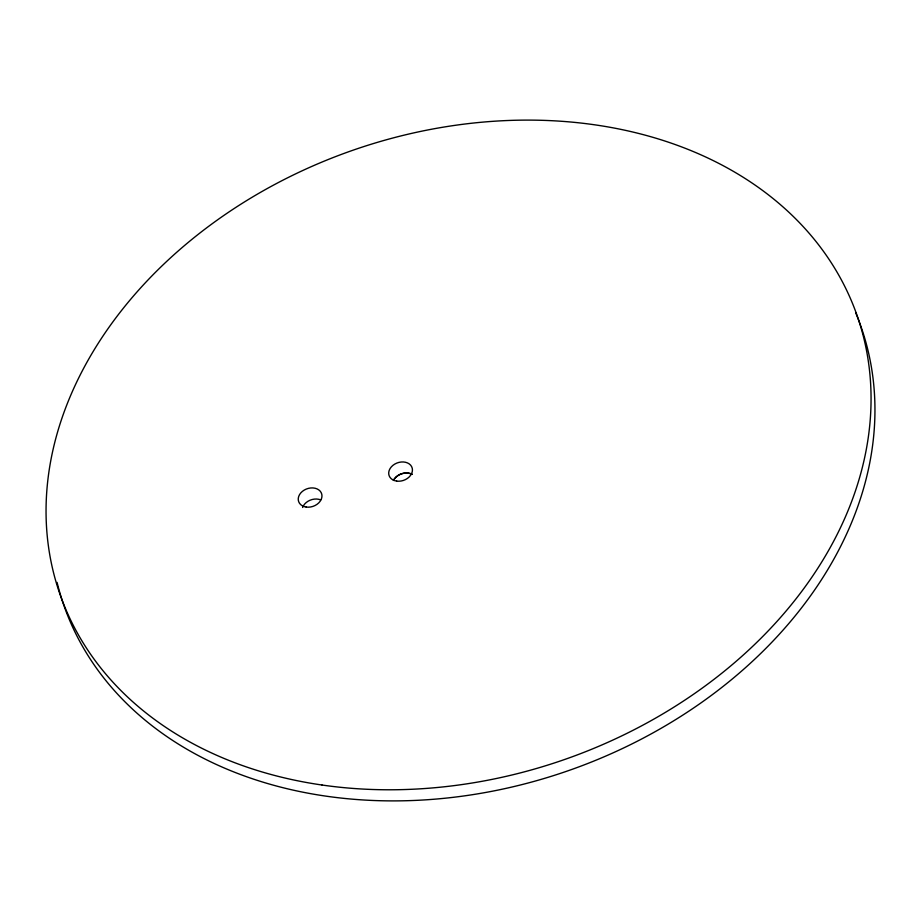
<?xml version="1.0" encoding="UTF-8"?>
<svg xmlns="http://www.w3.org/2000/svg" width="921" height="921" viewBox="0 0 921 921"><rect width="100%" height="100%" fill="white"/><g stroke="black" fill="none" stroke-linecap="round" stroke-linejoin="round"><path stroke-width="1.38" d="M302.606 507.483A12.157 9.291 -19.3 0 1 320.692 499.896M855.632 312.68A422.232 322.5 -19.3 0 1 563.215 772.431A422.232 322.5 -19.3 0 1 57.079 582.394M412.101 474.303A12.157 9.291 -19.3 0 0 393.451 480.463A12.157 9.291 -19.3 0 1 412.136 474.396M322.039 785.026A422.232 322.5 -19.3 0 0 863.921 338.606A422.232 322.5 -19.3 0 0 189.691 241.198A422.232 322.5 -19.3 0 0 322.039 785.026M306.175 507.057A12.157 9.291 -19.3 0 0 321.774 494.197A12.157 9.291 -19.3 0 0 302.353 491.4A12.157 9.291 -19.3 0 0 306.175 507.057M396.64 481.096A12.157 9.291 -19.3 0 0 412.24 468.236A12.157 9.291 -19.3 0 0 392.83 465.427A12.157 9.291 -19.3 0 0 396.64 481.096"/></g></svg>
